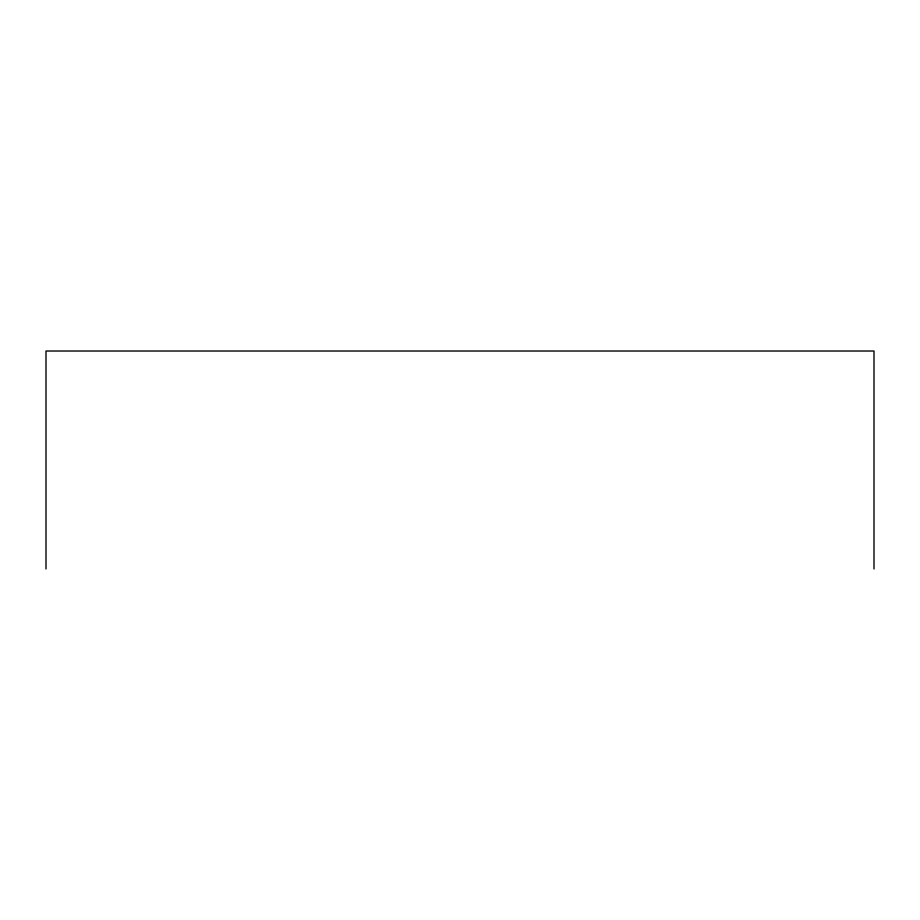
<?xml version="1.0" encoding="UTF-8"?>
<svg xmlns="http://www.w3.org/2000/svg" width="920" height="920" viewBox="0 0 920 920"><rect width="100%" height="100%" fill="white"/><g stroke="black" fill="none" stroke-linecap="round" stroke-linejoin="round"><path stroke-width="1.38" d="M874 568.974L874 351.026L46 351.026L46 568.974"/></g></svg>
